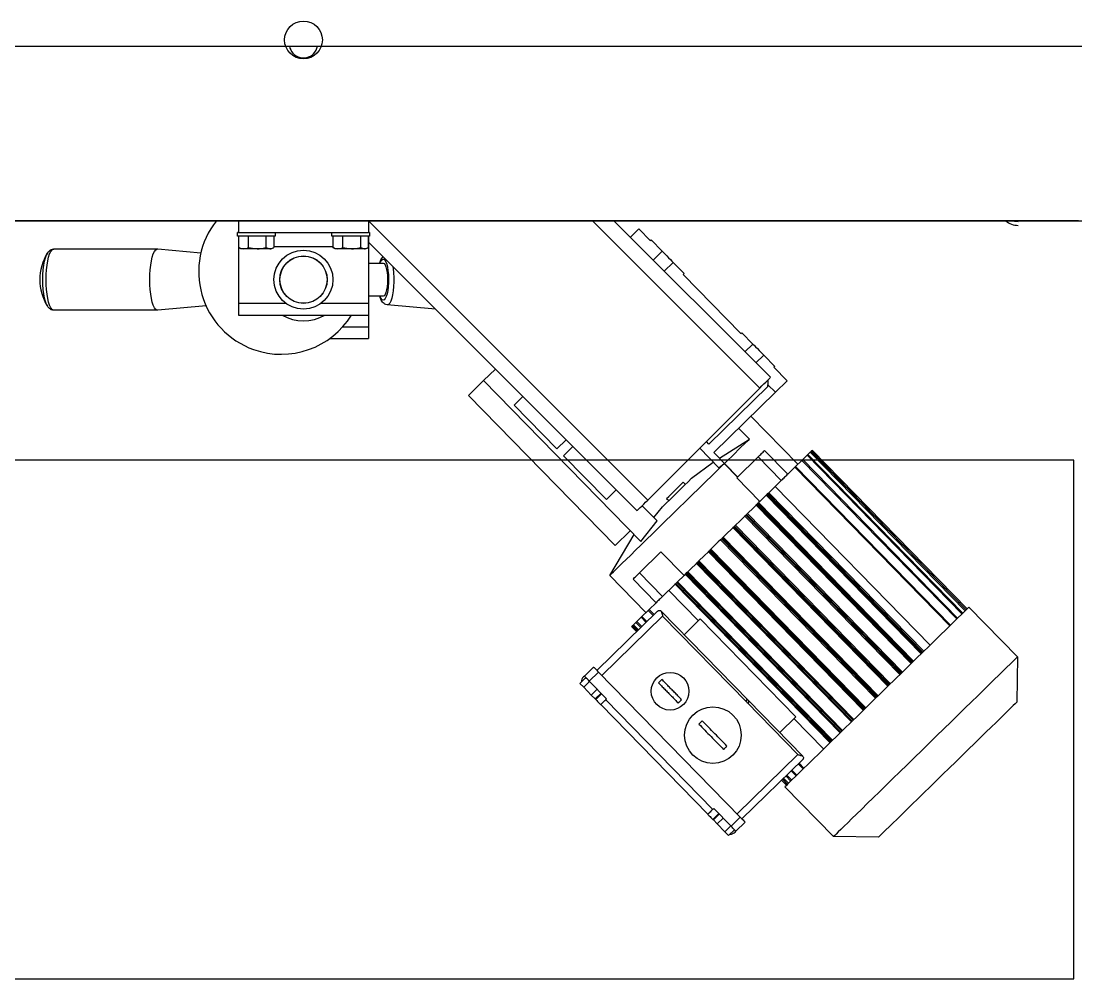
# Model space of a CAD drawing. Header units: millimetres. Extents: x 12318 to 17800, y 6541 to 10165.
# Drawn here: x 13298.74 to 13331.05, y 7310.03 to 7339.38 of the extents above; entities that cross this region are included whole.
import ezdxf

# ---------------------------------------------------------------- set-up
doc = ezdxf.new("R2010")
doc.units = ezdxf.units.MM
doc.layers.add('Equipment', color=123, linetype='Continuous')

# ---------------------------------------------------------------- blocks, each defined once
blk = doc.blocks.new('A$Cbe2ee938')
at = {"layer": 'Equipment'}
for p, q in [((-4400.19, 922.5), (-1002, 922.5)), ((-1040, 848.5), (-4770, 848.5)), ((-4770, 848.5), (-1002, 848.5)), ((-1042, 747), (-2039.31, 747)), ((-1042, 527), (-1042, 747)), ((-2039.31, 527), (-1042, 527))]:
    blk.add_line(p, q, dxfattribs=at)
at = {"layer": 'Equipment', "linetype": 'Continuous', "lineweight": 25}
for p, q in [((-1396.09, 848.5), (-1396.09, 843.5)), ((-1341.09, 848.5), (-1341.09, 843.5)), ((-1222.64, 730.04), (-1341.09, 848.48)), ((-1175.12, 777.55), (-1246.07, 848.5)), ((-1170.6, 782.08), (-1237.02, 848.5)), ((-1067.99, 848.5), (-1067.15, 848.28)), ((-1067.15, 848.28), (-1065.59, 848.13)), ((-1396.59, 841.9), (-1396.59, 843.5)), ((-1396.09, 843.5), (-1396.59, 843.5)), ((-1380.59, 841.9), (-1396.59, 841.9)), ((-1396.09, 843.5), (-1341.09, 843.5)), ((-1396.09, 841.9), (-1396.09, 837.5)), ((-1396.08, 841.9), (-1396.08, 837.07)), ((-1391.98, 841.9), (-1391.98, 837.07)), ((-1384.48, 841.9), (-1384.48, 837.07)), ((-1381.1, 841.9), (-1381.1, 837.07)), ((-1380.59, 843.5), (-1380.59, 841.9)), ((-1356.59, 841.9), (-1356.59, 843.5)), ((-1340.59, 841.9), (-1356.59, 841.9)), ((-1356.08, 841.9), (-1356.08, 837.07)), ((-1351.98, 841.9), (-1351.98, 837.07)), ((-1344.48, 841.9), (-1344.48, 837.07)), ((-1341.1, 841.9), (-1341.1, 837.07)), ((-1340.59, 843.5), (-1341.09, 843.5)), ((-1341.09, 841.9), (-1341.09, 837.5)), ((-1340.59, 843.5), (-1340.59, 841.9)), ((-1230.02, 841.5), (-1226.43, 845.01)), ((-1226.43, 845.01), (-1221.54, 840)), ((-1475.18, 836.1), (-1474.63, 836.46)), ((-1474.63, 836.46), (-1474.36, 836.5)), ((-1474.36, 836.5), (-1430.41, 836.5)), ((-1431.23, 836.1), (-1430.69, 836.46)), ((-1430.69, 836.46), (-1430.33, 836.5)), ((-1430.33, 836.5), (-1412.08, 834.87)), ((-1396.09, 837.5), (-1396.09, 813.5)), ((-1396.09, 837.5), (-1396.08, 837.5)), ((-1395.87, 836.99), (-1396.08, 837.07)), ((-1395.09, 836.6), (-1395.88, 836.97)), ((-1394.03, 836.6), (-1395.09, 836.6)), ((-1388.23, 836.6), (-1394.03, 836.6)), ((-1391.98, 837.07), (-1388.23, 836.6)), ((-1382.79, 836.6), (-1388.23, 836.6)), ((-1384.48, 837.07), (-1382.79, 836.6)), ((-1382.09, 836.6), (-1382.79, 836.6)), ((-1381.3, 836.97), (-1382.09, 836.6)), ((-1381.1, 837.5), (-1356.08, 837.5)), ((-1355.87, 836.99), (-1356.08, 837.07)), ((-1355.09, 836.6), (-1355.88, 836.97)), ((-1354.03, 836.6), (-1355.09, 836.6)), ((-1348.23, 836.6), (-1354.03, 836.6)), ((-1351.98, 837.07), (-1348.23, 836.6)), ((-1342.79, 836.6), (-1348.23, 836.6)), ((-1344.48, 837.07), (-1342.79, 836.6)), ((-1342.09, 836.6), (-1342.79, 836.6)), ((-1341.3, 836.97), (-1342.09, 836.6)), ((-1341.1, 837.5), (-1341.09, 837.5)), ((-1227.17, 725.51), (-1341.09, 839.43)), ((-1341.09, 837.5), (-1341.09, 813.5)), ((-1221.18, 840.35), (-1221.54, 840)), ((-1221.18, 840.35), (-1216.5, 835.56)), ((-1478.34, 831.31), (-1477.96, 832.81)), ((-1477.96, 832.81), (-1477.51, 834.03)), ((-1477.51, 834.03), (-1477.16, 834.69)), ((-1477.01, 831.48), (-1476.64, 833.06)), ((-1476.64, 833.06), (-1476.2, 834.38)), ((-1476.2, 834.38), (-1475.71, 835.41)), ((-1475.71, 835.41), (-1475.18, 836.1)), ((-1433.06, 831.48), (-1432.69, 833.06)), ((-1432.69, 833.06), (-1432.25, 834.38)), ((-1432.25, 834.38), (-1431.76, 835.41)), ((-1431.76, 835.41), (-1431.23, 836.1)), ((-1335.87, 831.08), (-1335.45, 831.77)), ((-1335.45, 831.77), (-1335.01, 832.12)), ((-1335.01, 832.12), (-1334.55, 832.12)), ((-1334.55, 832.12), (-1334.11, 831.77)), ((-1334.11, 831.77), (-1333.69, 831.08)), ((-1216.5, 835.56), (-1220.33, 831.81)), ((-1216.5, 835.56), (-1216.36, 835.41)), ((-1216.36, 835.41), (-1215.96, 835)), ((-1215.96, 835), (-1215.34, 834.38)), ((-1215.34, 834.38), (-1214.59, 833.6)), ((-1214.59, 833.6), (-1213.79, 832.78)), ((-1213.79, 832.78), (-1213.04, 832.01)), ((-1213.04, 832.01), (-1212.42, 831.39)), ((-1479.03, 825.61), (-1478.89, 827.66)), ((-1478.89, 827.66), (-1478.66, 829.58)), ((-1478.66, 829.58), (-1478.34, 831.31)), ((-1477.68, 825.64), (-1477.54, 827.72)), ((-1477.54, 827.72), (-1477.32, 829.69)), ((-1477.32, 829.69), (-1477.01, 831.48)), ((-1433.73, 825.64), (-1433.59, 827.72)), ((-1433.59, 827.72), (-1433.37, 829.69)), ((-1433.37, 829.69), (-1433.06, 831.48)), ((-1376.62, 829.54), (-1376.57, 829.53)), ((-1341.09, 830.5), (-1334.78, 830.5)), ((-1336.1, 830.5), (-1335.87, 831.08)), ((-1334.78, 830.5), (-1334.38, 830.32)), ((-1334.38, 830.32), (-1334, 829.81)), ((-1334, 829.81), (-1333.65, 828.97)), ((-1333.69, 831.08), (-1333.32, 830.07)), ((-1333.65, 828.97), (-1333.37, 827.86)), ((-1333.37, 827.86), (-1333.15, 826.54)), ((-1333.32, 830.07), (-1333.01, 828.8)), ((-1333.01, 828.8), (-1332.77, 827.32)), ((-1332.77, 827.32), (-1332.61, 825.67)), ((-1330.65, 828.99), (-1330.55, 828.25)), ((-1330.55, 828.25), (-1330.36, 826.42)), ((-1211.89, 830.83), (-1215.66, 827.14)), ((-1212.42, 831.39), (-1212.02, 830.98)), ((-1212.02, 830.98), (-1211.89, 830.83)), ((-1207.2, 826.04), (-1211.89, 830.83)), ((-1479.08, 823.5), (-1479.03, 825.61)), ((-1479.03, 821.39), (-1479.08, 823.5)), ((-1477.72, 823.5), (-1477.68, 825.64)), ((-1477.68, 821.36), (-1477.72, 823.5)), ((-1433.77, 823.5), (-1433.73, 825.64)), ((-1433.73, 821.36), (-1433.77, 823.5)), ((-1378.58, 823.87), (-1378.63, 823.89)), ((-1333.15, 826.54), (-1333.02, 825.06)), ((-1333.02, 825.06), (-1332.97, 823.5)), ((-1332.97, 823.5), (-1333.02, 821.94)), ((-1332.61, 825.67), (-1332.54, 823.94)), ((-1332.54, 823.94), (-1332.57, 822.19)), ((-1330.36, 826.42), (-1330.27, 824.48)), ((-1330.27, 824.48), (-1330.27, 822.52)), ((-1207.2, 826.04), (-1207.56, 825.69)), ((-1183.11, 800.65), (-1207.56, 825.69)), ((-1478.89, 819.34), (-1479.03, 821.39)), ((-1478.66, 817.42), (-1478.89, 819.34)), ((-1477.54, 819.28), (-1477.68, 821.36)), ((-1477.32, 817.31), (-1477.54, 819.28)), ((-1433.59, 819.28), (-1433.73, 821.36)), ((-1433.37, 817.31), (-1433.59, 819.28)), ((-1333.37, 819.14), (-1333.65, 818.03)), ((-1333.15, 820.46), (-1333.37, 819.14)), ((-1332.88, 818.92), (-1333.16, 817.53)), ((-1333.02, 821.94), (-1333.15, 820.46)), ((-1332.68, 820.49), (-1332.88, 818.92)), ((-1332.57, 822.19), (-1332.68, 820.49)), ((-1330.55, 818.75), (-1330.81, 817.08)), ((-1330.36, 820.58), (-1330.55, 818.75)), ((-1330.27, 822.52), (-1330.36, 820.58)), ((-1478.34, 815.69), (-1478.66, 817.42)), ((-1477.96, 814.19), (-1478.34, 815.69)), ((-1477.51, 812.97), (-1477.96, 814.19)), ((-1477.01, 815.52), (-1477.32, 817.31)), ((-1476.64, 813.94), (-1477.01, 815.52)), ((-1476.2, 812.62), (-1476.64, 813.94)), ((-1433.06, 815.52), (-1433.37, 817.31)), ((-1432.69, 813.94), (-1433.06, 815.52)), ((-1432.25, 812.62), (-1432.69, 813.94)), ((-1334.78, 816.5), (-1341.09, 816.5)), ((-1336.06, 816.39), (-1336.1, 816.5)), ((-1335.67, 815.54), (-1336.06, 816.39)), ((-1335.23, 815.01), (-1335.67, 815.54)), ((-1334.78, 814.83), (-1335.23, 815.01)), ((-1334.38, 816.68), (-1334.78, 816.5)), ((-1334.33, 815.01), (-1334.78, 814.83)), ((-1334.78, 814.83), (-1334.78, 814.83)), ((-1334, 817.19), (-1334.38, 816.68)), ((-1333.9, 815.54), (-1334.33, 815.01)), ((-1333.65, 818.03), (-1334, 817.19)), ((-1333.5, 816.39), (-1333.9, 815.54)), ((-1333.16, 817.53), (-1333.5, 816.39)), ((-1331.56, 814.44), (-1332.02, 813.56)), ((-1331.16, 815.62), (-1331.56, 814.44)), ((-1330.81, 817.08), (-1331.16, 815.62)), ((-1477.21, 812.39), (-1477.51, 812.97)), ((-1477.12, 812.25), (-1477.21, 812.39)), ((-1475.71, 811.59), (-1476.2, 812.62)), ((-1475.18, 810.9), (-1475.71, 811.59)), ((-1474.63, 810.54), (-1475.18, 810.9)), ((-1474.36, 810.5), (-1474.63, 810.54)), ((-1430.41, 810.5), (-1474.36, 810.5)), ((-1431.76, 811.59), (-1432.25, 812.62)), ((-1431.23, 810.9), (-1431.76, 811.59)), ((-1430.69, 810.54), (-1431.23, 810.9)), ((-1430.33, 810.5), (-1430.69, 810.54)), ((-1409.85, 812.33), (-1430.33, 810.5)), ((-1396.09, 813.5), (-1376.09, 813.5)), ((-1396.09, 813.5), (-1396.09, 808.5)), ((-1361.09, 813.5), (-1341.09, 813.5)), ((-1341.09, 813.5), (-1341.09, 808.5)), ((-1312.68, 811.02), (-1333.08, 812.85)), ((-1333.02, 812.84), (-1333.08, 812.85)), ((-1332.51, 813.02), (-1333.02, 812.84)), ((-1332.02, 813.56), (-1332.51, 813.02)), ((-1396.09, 808.5), (-1341.09, 808.5)), ((-1341.09, 808.5), (-1341.09, 803.5)), ((-1351.94, 803.5), (-1341.09, 803.5)), ((-1341.09, 803.5), (-1341.09, 798.5)), ((-1183.11, 800.65), (-1182.75, 801)), ((-1182.75, 801), (-1178.07, 796.21)), ((-1357.49, 798.5), (-1341.09, 798.5)), ((-1181.44, 792.92), (-1178.07, 796.21)), ((-1178.07, 796.21), (-1177.93, 796.07)), ((-1177.93, 796.07), (-1177.53, 795.66)), ((-1177.53, 795.66), (-1176.91, 795.03)), ((-1176.91, 795.03), (-1176.16, 794.26)), ((-1176.16, 794.26), (-1175.36, 793.44)), ((-1175.36, 793.44), (-1174.61, 792.67)), ((-1174.61, 792.67), (-1173.99, 792.04)), ((-1173.99, 792.04), (-1173.59, 791.63)), ((-1173.59, 791.63), (-1173.46, 791.49)), ((-1173.46, 791.49), (-1176.77, 788.25)), ((-1168.77, 786.69), (-1173.46, 791.49)), ((-1292.24, 780.72), (-1287.25, 785.6)), ((-1168.77, 786.69), (-1169.13, 786.35)), ((-1163.54, 780.62), (-1169.13, 786.35)), ((-1298.68, 774.43), (-1292.24, 780.72)), ((-1225.51, 712.4), (-1292.24, 780.72)), ((-1171.7, 778.24), (-1196.74, 753.79)), ((-1175.12, 777.55), (-1174.24, 778.44)), ((-1174.24, 778.44), (-1173.39, 779.28)), ((-1173.39, 779.28), (-1172.61, 780.07)), ((-1172.61, 780.07), (-1171.92, 780.75)), ((-1171.92, 780.75), (-1171.36, 781.32)), ((-1171.7, 778.24), (-1171.69, 778.94)), ((-1171.67, 781.01), (-1171.69, 778.95)), ((-1171.69, 778.95), (-1168.55, 775.73)), ((-1171.69, 778.95), (-1171.69, 778.94)), ((-1168.55, 775.73), (-1171.69, 778.94)), ((-1171.36, 781.32), (-1170.94, 781.73)), ((-1170.94, 781.73), (-1170.69, 781.99)), ((-1170.69, 781.99), (-1170.6, 782.08)), ((-1163.54, 780.62), (-1168.55, 775.73)), ((-1298.68, 774.43), (-1236.49, 710.77)), ((-1275.59, 773.93), (-1279.28, 770.32)), ((-1222.64, 730.04), (-1175.12, 777.55)), ((-1168.55, 775.73), (-1194.66, 750.23)), ((-1168.55, 775.73), (-1168.55, 775.73)), ((-1279.28, 770.32), (-1261.12, 751.72)), ((-1178.92, 765.6), (-1159.01, 745.21)), ((-1179.57, 755.88), (-1184.11, 760.53)), ((-1192.25, 747.76), (-1179.57, 755.88)), ((-1180.62, 754.86), (-1179.57, 755.88)), ((-1261.12, 751.72), (-1257.2, 755.54)), ((-1254.37, 752.71), (-1258.32, 748.86)), ((-1200.63, 752.05), (-1192.53, 743.75)), ((-1196.74, 753.79), (-1197.8, 754.88)), ((-1185.63, 749.97), (-1184.26, 751.3)), ((-1184.26, 751.3), (-1182.97, 752.56)), ((-1182.97, 752.56), (-1181.75, 753.75)), ((-1181.75, 753.75), (-1180.62, 754.86)), ((-1258.32, 748.86), (-1240.15, 730.26)), ((-1184.53, 739.85), (-1194.66, 750.23)), ((-1190.12, 745.58), (-1188.56, 747.1)), ((-1188.56, 747.1), (-1187.06, 748.56)), ((-1187.06, 748.56), (-1185.63, 749.97)), ((-1175.84, 748.34), (-1184.92, 739.47)), ((-1175.84, 748.34), (-1175.48, 748.69)), ((-1166.06, 738.33), (-1175.84, 748.34)), ((-1175.48, 748.69), (-1175.12, 749.04)), ((-1175.12, 749.04), (-1174.77, 749.38)), ((-1174.77, 749.38), (-1174.43, 749.72)), ((-1174.43, 749.72), (-1174.08, 750.06)), ((-1174.08, 750.06), (-1173.74, 750.39)), ((-1173.74, 750.39), (-1173.41, 750.71)), ((-1173.41, 750.71), (-1173.08, 751.03)), ((-1173.08, 751.03), (-1163.3, 741.02)), ((-1157.31, 746.87), (-1159.96, 744.28)), ((-1157.31, 746.87), (-1157.24, 746.94)), ((-1157.31, 746.87), (-1091.63, 679.62)), ((-1157.24, 746.94), (-1157.17, 747)), ((-1157.17, 747), (-1157.11, 747.06)), ((-1157.11, 747.06), (-1157.06, 747.12)), ((-1157.06, 747.12), (-1157.01, 747.16)), ((-1157.01, 747.16), (-1156.98, 747.19)), ((-1156.98, 747.19), (-1156.96, 747.21)), ((-1156.96, 747.21), (-1156.95, 747.22)), ((-1155.1, 749.03), (-1156.95, 747.22)), ((-1156.95, 747.22), (-1091.27, 679.97)), ((-1155.1, 749.03), (-1155.03, 749.1)), ((-1155.1, 749.03), (-1089.42, 681.78)), ((-1155.03, 749.1), (-1154.96, 749.16)), ((-1154.96, 749.16), (-1154.9, 749.23)), ((-1154.9, 749.23), (-1154.84, 749.28)), ((-1154.84, 749.28), (-1154.8, 749.32)), ((-1154.8, 749.32), (-1154.77, 749.35)), ((-1154.77, 749.35), (-1154.75, 749.37)), ((-1154.75, 749.37), (-1154.74, 749.38)), ((-1153.74, 750.36), (-1154.74, 749.38)), ((-1154.74, 749.38), (-1089.06, 682.13)), ((-1153.74, 750.36), (-1153.67, 750.42)), ((-1153.74, 750.36), (-1088.06, 683.11)), ((-1153.67, 750.42), (-1153.6, 750.49)), ((-1153.6, 750.49), (-1153.54, 750.55)), ((-1153.54, 750.55), (-1153.49, 750.6)), ((-1153.49, 750.6), (-1153.44, 750.65)), ((-1153.44, 750.65), (-1153.41, 750.68)), ((-1153.41, 750.68), (-1153.39, 750.7)), ((-1153.39, 750.7), (-1153.38, 750.7)), ((-1153.28, 750.8), (-1153.38, 750.7)), ((-1153.38, 750.7), (-1087.7, 683.46)), ((-1153.28, 750.8), (-1153.22, 750.87)), ((-1153.28, 750.8), (-1087.6, 683.55)), ((-1153.22, 750.87), (-1153.15, 750.93)), ((-1153.15, 750.93), (-1153.09, 750.99)), ((-1153.09, 750.99), (-1153.03, 751.05)), ((-1153.03, 751.05), (-1152.99, 751.09)), ((-1152.99, 751.09), (-1152.95, 751.12)), ((-1152.95, 751.12), (-1152.93, 751.14)), ((-1152.93, 751.15), (-1087.25, 683.9)), ((-1152.93, 751.14), (-1152.93, 751.15)), ((-1204.06, 739.27), (-1194.84, 746.12)), ((-1195.4, 740.41), (-1192.75, 743.01)), ((-1192.75, 743.01), (-1190.21, 745.49)), ((-1192.53, 743.75), (-1190.21, 745.49)), ((-1190.21, 745.49), (-1184.62, 739.77)), ((-1160.31, 743.93), (-1163.3, 741.02)), ((-1160.31, 743.93), (-1094.63, 676.69)), ((-1159.96, 744.28), (-1094.28, 677.04)), ((-1205.56, 737.8), (-1204.06, 739.27)), ((-1198.15, 737.73), (-1195.4, 740.41)), ((-1184.92, 739.47), (-1175.14, 729.45)), ((-1166.06, 738.33), (-1171.35, 733.16)), ((-1165.7, 738.68), (-1166.06, 738.33)), ((-1165.34, 739.02), (-1165.7, 738.68)), ((-1164.99, 739.37), (-1165.34, 739.02)), ((-1164.64, 739.71), (-1164.99, 739.37)), ((-1164.3, 740.04), (-1164.64, 739.71)), ((-1163.96, 740.37), (-1164.3, 740.04)), ((-1163.63, 740.7), (-1163.96, 740.37)), ((-1163.3, 741.02), (-1163.63, 740.7)), ((-1240.15, 730.26), (-1235.99, 734.33)), ((-1212, 733.29), (-1211.11, 734.16)), ((-1211.11, 734.16), (-1210.23, 735.02)), ((-1210.23, 735.02), (-1209.34, 735.89)), ((-1210.22, 733.24), (-1208.65, 734.78)), ((-1209.34, 735.89), (-1208.46, 736.74)), ((-1208.65, 734.78), (-1207.09, 736.3)), ((-1208.46, 736.74), (-1207.59, 737.6)), ((-1206.7, 736.69), (-1207.59, 737.6)), ((-1207.09, 736.3), (-1205.56, 737.8)), ((-1203.82, 732.2), (-1200.96, 734.99)), ((-1200.96, 734.99), (-1198.15, 737.73)), ((-1168.64, 735.8), (-1102.96, 668.55)), ((-1224.37, 728.3), (-1223.53, 729.15)), ((-1223.53, 729.15), (-1222.64, 730.04)), ((-1214.89, 728.69), (-1213.35, 730.19)), ((-1214.64, 730.72), (-1213.76, 731.57)), ((-1214.64, 730.72), (-1213.75, 729.8)), ((-1213.76, 731.57), (-1212.88, 732.43)), ((-1213.35, 730.19), (-1211.79, 731.71)), ((-1212.88, 732.43), (-1212, 733.29)), ((-1211.79, 731.71), (-1210.22, 733.24)), ((-1209.58, 726.57), (-1206.7, 729.38)), ((-1206.7, 729.38), (-1203.82, 732.2)), ((-1175.75, 728.86), (-1175.7, 728.91)), ((-1175.7, 728.91), (-1175.67, 728.94)), ((-1175.67, 728.94), (-1175.65, 728.96)), ((-1175.65, 728.96), (-1175.64, 728.97)), ((-1175.14, 729.45), (-1175.64, 728.97)), ((-1109.96, 661.72), (-1175.64, 728.97)), ((-1172.42, 732.11), (-1175.14, 729.45)), ((-1172.42, 732.11), (-1172.4, 732.13)), ((-1172.42, 732.11), (-1106.74, 664.86)), ((-1172.42, 732.11), (-1172.42, 732.11)), ((-1172.4, 732.13), (-1172.36, 732.17)), ((-1172.36, 732.17), (-1172.32, 732.21)), ((-1172.32, 732.21), (-1172.26, 732.26)), ((-1172.26, 732.26), (-1172.2, 732.32)), ((-1172.2, 732.32), (-1172.14, 732.39)), ((-1172.14, 732.39), (-1172.07, 732.46)), ((-1172.07, 732.46), (-1171.71, 732.81)), ((-1172.07, 732.46), (-1106.39, 665.21)), ((-1171.71, 732.81), (-1171.64, 732.87)), ((-1106.03, 665.56), (-1171.71, 732.81)), ((-1171.64, 732.87), (-1171.57, 732.94)), ((-1171.57, 732.94), (-1171.51, 733)), ((-1171.51, 733), (-1171.46, 733.05)), ((-1171.46, 733.05), (-1171.41, 733.1)), ((-1171.41, 733.1), (-1171.38, 733.13)), ((-1171.38, 733.13), (-1171.36, 733.15)), ((-1171.36, 733.15), (-1171.35, 733.16)), ((-1105.67, 665.91), (-1171.35, 733.16)), ((-1227.17, 725.51), (-1227.08, 725.6)), ((-1227.08, 725.6), (-1226.82, 725.85)), ((-1226.82, 725.85), (-1226.41, 726.27)), ((-1226.41, 726.27), (-1225.84, 726.84)), ((-1225.84, 726.84), (-1225.16, 727.52)), ((-1225.16, 727.52), (-1224.37, 728.3)), ((-1225.03, 727.65), (-1218.71, 721.18)), ((-1220.12, 722.63), (-1216.39, 727.22)), ((-1216.39, 727.22), (-1214.89, 728.69)), ((-1212.43, 723.79), (-1209.58, 726.57)), ((-1177.86, 726.8), (-1180.39, 724.33)), ((-1176.71, 727.92), (-1177.86, 726.8)), ((-1176.71, 727.92), (-1176.69, 727.94)), ((-1176.71, 727.92), (-1111.03, 660.67)), ((-1176.71, 727.92), (-1176.71, 727.92)), ((-1176.69, 727.94), (-1176.65, 727.98)), ((-1176.65, 727.98), (-1176.61, 728.02)), ((-1176.61, 728.02), (-1176.55, 728.07)), ((-1176.55, 728.07), (-1176.49, 728.13)), ((-1176.49, 728.13), (-1176.43, 728.2)), ((-1176.43, 728.2), (-1176.36, 728.27)), ((-1176.36, 728.27), (-1176, 728.62)), ((-1176.36, 728.27), (-1110.68, 661.02)), ((-1176, 728.62), (-1175.93, 728.68)), ((-1110.32, 661.37), (-1176, 728.62)), ((-1175.93, 728.68), (-1175.86, 728.75)), ((-1175.86, 728.75), (-1175.8, 728.81)), ((-1175.8, 728.81), (-1175.75, 728.86)), ((-1225.51, 712.4), (-1218.71, 721.18)), ((-1217.97, 718.37), (-1215.24, 721.04)), ((-1215.24, 721.04), (-1212.43, 723.79)), ((-1183.63, 721.16), (-1185.45, 719.39)), ((-1181.46, 723.28), (-1183.63, 721.16)), ((-1181.46, 723.28), (-1181.45, 723.29)), ((-1181.46, 723.28), (-1115.78, 656.04)), ((-1181.45, 723.29), (-1181.43, 723.31)), ((-1181.43, 723.31), (-1181.4, 723.34)), ((-1181.4, 723.34), (-1181.36, 723.38)), ((-1181.36, 723.38), (-1181.3, 723.44)), ((-1181.3, 723.44), (-1181.24, 723.5)), ((-1181.24, 723.5), (-1181.17, 723.56)), ((-1181.17, 723.56), (-1181.1, 723.63)), ((-1181.1, 723.63), (-1180.75, 723.98)), ((-1181.1, 723.63), (-1115.42, 656.38)), ((-1180.75, 723.98), (-1180.68, 724.05)), ((-1115.06, 656.73), (-1180.75, 723.98)), ((-1180.68, 724.05), (-1180.61, 724.11)), ((-1180.61, 724.11), (-1180.55, 724.17)), ((-1180.55, 724.17), (-1180.49, 724.23)), ((-1180.49, 724.23), (-1180.45, 724.27)), ((-1180.45, 724.27), (-1180.41, 724.3)), ((-1180.41, 724.3), (-1180.39, 724.32)), ((-1114.71, 657.08), (-1180.39, 724.33)), ((-1180.39, 724.32), (-1180.39, 724.33)), ((-1230.06, 717.05), (-1236.49, 710.77)), ((-1223.15, 713.31), (-1220.62, 715.79)), ((-1220.62, 715.79), (-1217.97, 718.37)), ((-1186.63, 718.23), (-1189.67, 715.26)), ((-1186.52, 718.34), (-1186.63, 718.23)), ((-1186.52, 718.34), (-1186.51, 718.35)), ((-1186.52, 718.34), (-1120.84, 651.09)), ((-1186.51, 718.35), (-1186.49, 718.37)), ((-1186.49, 718.37), (-1186.46, 718.4)), ((-1186.46, 718.4), (-1186.41, 718.44)), ((-1186.41, 718.44), (-1186.36, 718.5)), ((-1186.36, 718.5), (-1186.3, 718.56)), ((-1186.3, 718.56), (-1186.23, 718.62)), ((-1186.23, 718.62), (-1186.16, 718.69)), ((-1186.16, 718.69), (-1185.8, 719.04)), ((-1186.16, 718.69), (-1120.48, 651.44)), ((-1185.8, 719.04), (-1185.73, 719.11)), ((-1120.12, 651.79), (-1185.8, 719.04)), ((-1185.73, 719.11), (-1185.67, 719.17)), ((-1185.67, 719.17), (-1185.61, 719.23)), ((-1185.61, 719.23), (-1185.55, 719.29)), ((-1185.55, 719.29), (-1185.51, 719.33)), ((-1185.51, 719.33), (-1185.47, 719.36)), ((-1185.47, 719.36), (-1185.45, 719.38)), ((-1119.77, 652.14), (-1185.45, 719.39)), ((-1185.45, 719.38), (-1185.45, 719.39)), ((-1238.77, 698.06), (-1228.47, 715.43)), ((-1225.56, 710.97), (-1223.15, 713.31)), ((-1192.73, 712.28), (-1195.77, 709.3)), ((-1191.74, 713.24), (-1192.73, 712.28)), ((-1191.74, 713.24), (-1191.73, 713.25)), ((-1191.74, 713.24), (-1126.06, 646)), ((-1191.73, 713.25), (-1191.71, 713.27)), ((-1191.71, 713.27), (-1191.68, 713.3)), ((-1191.68, 713.3), (-1191.63, 713.35)), ((-1191.63, 713.35), (-1191.58, 713.4)), ((-1191.58, 713.4), (-1191.52, 713.46)), ((-1191.52, 713.46), (-1191.45, 713.53)), ((-1191.45, 713.53), (-1191.38, 713.59)), ((-1191.38, 713.59), (-1191.02, 713.94)), ((-1191.38, 713.59), (-1125.7, 646.35)), ((-1191.02, 713.94), (-1190.95, 714.01)), ((-1125.34, 646.7), (-1191.02, 713.94)), ((-1190.95, 714.01), (-1190.88, 714.08)), ((-1190.88, 714.08), (-1190.82, 714.14)), ((-1190.82, 714.14), (-1190.77, 714.19)), ((-1190.77, 714.19), (-1190.72, 714.23)), ((-1190.72, 714.23), (-1190.69, 714.27)), ((-1190.69, 714.27), (-1190.67, 714.29)), ((-1190.67, 714.29), (-1190.66, 714.29)), ((-1189.67, 715.26), (-1190.66, 714.29)), ((-1124.98, 647.05), (-1190.66, 714.29)), ((-1231.77, 704.89), (-1229.88, 706.74)), ((-1229.88, 706.74), (-1227.8, 708.77)), ((-1227.8, 708.77), (-1225.56, 710.97)), ((-1217.04, 708.1), (-1226.13, 699.23)), ((-1207.26, 698.08), (-1217.04, 708.1)), ((-1196.95, 708.15), (-1198.77, 706.37)), ((-1196.95, 708.15), (-1196.93, 708.17)), ((-1196.95, 708.15), (-1131.27, 640.9)), ((-1196.95, 708.15), (-1196.95, 708.15)), ((-1196.93, 708.17), (-1196.89, 708.21)), ((-1196.89, 708.21), (-1196.85, 708.25)), ((-1196.85, 708.25), (-1196.8, 708.3)), ((-1196.8, 708.3), (-1196.73, 708.36)), ((-1196.73, 708.36), (-1196.67, 708.43)), ((-1196.67, 708.43), (-1196.6, 708.5)), ((-1196.6, 708.5), (-1196.24, 708.85)), ((-1196.6, 708.5), (-1130.92, 641.25)), ((-1196.24, 708.85), (-1196.17, 708.91)), ((-1130.56, 641.6), (-1196.24, 708.85)), ((-1196.17, 708.91), (-1196.1, 708.98)), ((-1196.1, 708.98), (-1196.04, 709.04)), ((-1196.04, 709.04), (-1195.99, 709.09)), ((-1195.99, 709.09), (-1195.94, 709.14)), ((-1195.94, 709.14), (-1195.91, 709.17)), ((-1195.91, 709.17), (-1195.89, 709.19)), ((-1195.89, 709.19), (-1195.88, 709.2)), ((-1195.77, 709.3), (-1195.88, 709.2)), ((-1130.2, 641.95), (-1195.88, 709.2)), ((-1234.94, 701.8), (-1233.46, 703.24)), ((-1233.46, 703.24), (-1231.77, 704.89)), ((-1202.01, 703.21), (-1204.54, 700.74)), ((-1202.01, 703.21), (-1201.99, 703.23)), ((-1202.01, 703.21), (-1136.33, 635.96)), ((-1202.01, 703.21), (-1202.01, 703.21)), ((-1201.99, 703.23), (-1201.95, 703.27)), ((-1201.95, 703.27), (-1201.91, 703.31)), ((-1201.91, 703.31), (-1201.85, 703.36)), ((-1201.85, 703.36), (-1201.79, 703.42)), ((-1201.79, 703.42), (-1201.73, 703.49)), ((-1201.73, 703.49), (-1201.66, 703.56)), ((-1201.66, 703.56), (-1201.3, 703.91)), ((-1201.66, 703.56), (-1135.98, 636.31)), ((-1201.3, 703.91), (-1201.23, 703.97)), ((-1135.62, 636.66), (-1201.3, 703.91)), ((-1201.23, 703.97), (-1201.16, 704.04)), ((-1201.16, 704.04), (-1201.1, 704.1)), ((-1201.1, 704.1), (-1201.04, 704.15)), ((-1201.04, 704.15), (-1201, 704.2)), ((-1201, 704.2), (-1200.97, 704.23)), ((-1200.97, 704.23), (-1200.95, 704.25)), ((-1200.95, 704.25), (-1200.94, 704.25)), ((-1198.77, 706.37), (-1200.94, 704.25)), ((-1135.26, 637.01), (-1200.94, 704.25)), ((-1238.77, 698.06), (-1238.73, 698.1)), ((-1223.39, 682.33), (-1238.77, 698.06)), ((-1238.73, 698.1), (-1238.48, 698.35)), ((-1238.48, 698.35), (-1237.96, 698.85)), ((-1237.96, 698.85), (-1237.2, 699.6)), ((-1237.2, 699.6), (-1236.19, 700.58)), ((-1236.19, 700.58), (-1234.94, 701.8)), ((-1227.88, 697.51), (-1227.54, 697.84)), ((-1227.54, 697.84), (-1227.19, 698.18)), ((-1227.19, 698.18), (-1226.84, 698.53)), ((-1226.84, 698.53), (-1226.49, 698.87)), ((-1226.49, 698.87), (-1226.13, 699.23)), ((-1226.13, 699.23), (-1216.34, 689.21)), ((-1207.26, 698.08), (-1209.98, 695.43)), ((-1206.76, 698.57), (-1207.26, 698.08)), ((-1206.76, 698.57), (-1206.75, 698.58)), ((-1206.76, 698.57), (-1141.08, 631.32)), ((-1206.75, 698.58), (-1206.73, 698.6)), ((-1206.73, 698.6), (-1206.7, 698.63)), ((-1206.7, 698.63), (-1206.66, 698.67)), ((-1206.66, 698.67), (-1206.6, 698.73)), ((-1206.6, 698.73), (-1206.54, 698.79)), ((-1206.54, 698.79), (-1206.47, 698.85)), ((-1206.47, 698.85), (-1206.4, 698.92)), ((-1206.4, 698.92), (-1206.04, 699.27)), ((-1206.4, 698.92), (-1140.72, 631.67)), ((-1206.04, 699.27), (-1205.97, 699.34)), ((-1140.36, 632.02), (-1206.04, 699.27)), ((-1205.97, 699.34), (-1205.91, 699.4)), ((-1205.91, 699.4), (-1205.85, 699.46)), ((-1205.85, 699.46), (-1205.79, 699.52)), ((-1205.79, 699.52), (-1205.75, 699.56)), ((-1205.75, 699.56), (-1205.71, 699.59)), ((-1205.71, 699.59), (-1205.69, 699.61)), ((-1204.54, 700.74), (-1205.69, 699.62)), ((-1140.01, 632.37), (-1205.69, 699.62)), ((-1205.69, 699.61), (-1205.69, 699.62)), ((-1228.88, 696.53), (-1228.55, 696.85)), ((-1219.1, 686.52), (-1228.88, 696.53)), ((-1228.55, 696.85), (-1228.22, 697.18)), ((-1228.22, 697.18), (-1227.88, 697.51)), ((-1211.05, 694.38), (-1216.34, 689.21)), ((-1211.05, 694.38), (-1211.04, 694.39)), ((-1211.05, 694.38), (-1145.37, 627.13)), ((-1211.04, 694.39), (-1211.02, 694.41)), ((-1211.02, 694.41), (-1210.99, 694.44)), ((-1210.99, 694.44), (-1210.95, 694.48)), ((-1210.95, 694.48), (-1210.89, 694.54)), ((-1210.89, 694.54), (-1210.83, 694.6)), ((-1210.83, 694.6), (-1210.76, 694.66)), ((-1210.76, 694.66), (-1210.69, 694.73)), ((-1210.69, 694.73), (-1210.34, 695.08)), ((-1210.69, 694.73), (-1145.01, 627.48)), ((-1210.34, 695.08), (-1210.26, 695.15)), ((-1144.65, 627.83), (-1210.34, 695.08)), ((-1210.26, 695.15), (-1210.2, 695.21)), ((-1210.2, 695.21), (-1210.14, 695.27)), ((-1210.14, 695.27), (-1210.08, 695.33)), ((-1210.08, 695.33), (-1210.04, 695.37)), ((-1210.04, 695.37), (-1210, 695.4)), ((-1210, 695.4), (-1209.98, 695.42)), ((-1144.3, 628.18), (-1209.98, 695.43)), ((-1209.98, 695.42), (-1209.98, 695.43)), ((-1216.7, 688.86), (-1217.06, 688.51)), ((-1216.34, 689.21), (-1216.7, 688.86)), ((-1213.76, 691.74), (-1201.18, 678.86)), ((-1219.1, 686.52), (-1222.09, 683.6)), ((-1218.77, 686.84), (-1219.1, 686.52)), ((-1218.44, 687.16), (-1218.77, 686.84)), ((-1218.1, 687.49), (-1218.44, 687.16)), ((-1217.76, 687.83), (-1218.1, 687.49)), ((-1217.41, 688.17), (-1217.76, 687.83)), ((-1217.06, 688.51), (-1217.41, 688.17)), ((-1086.66, 684.48), (-1087.04, 684.11)), ((-1086.53, 684.6), (-1086.66, 684.48)), ((-1086.53, 684.6), (-1065.92, 663.5)), ((-1244.19, 657.82), (-1218.44, 682.97)), ((-1242.09, 655.67), (-1216.34, 680.83)), ((-1225.45, 680.32), (-1227.3, 678.51)), ((-1223.35, 678.17), (-1225.45, 680.32)), ((-1225.45, 680.32), (-1225.44, 680.32)), ((-1225.44, 680.32), (-1225.42, 680.34)), ((-1225.42, 680.34), (-1225.39, 680.38)), ((-1225.39, 680.38), (-1225.34, 680.42)), ((-1225.34, 680.42), (-1225.29, 680.47)), ((-1225.29, 680.47), (-1225.23, 680.53)), ((-1225.23, 680.53), (-1225.16, 680.6)), ((-1225.16, 680.6), (-1225.09, 680.67)), ((-1222.44, 683.25), (-1225.09, 680.67)), ((-1222.99, 678.52), (-1225.09, 680.67)), ((-1222.44, 683.26), (-1222.42, 683.28)), ((-1222.44, 683.25), (-1222.44, 683.26)), ((-1220.35, 681.11), (-1222.44, 683.25)), ((-1222.42, 683.28), (-1222.38, 683.31)), ((-1222.38, 683.31), (-1222.34, 683.35)), ((-1222.34, 683.35), (-1222.29, 683.41)), ((-1222.29, 683.41), (-1222.22, 683.47)), ((-1222.22, 683.47), (-1222.16, 683.53)), ((-1222.16, 683.53), (-1222.09, 683.6)), ((-1219.99, 681.46), (-1222.09, 683.6)), ((-1217.02, 682.96), (-1179.99, 645.04)), ((-1216.34, 680.83), (-1180.7, 644.34)), ((-1091, 680.24), (-1092.57, 678.71)), ((-1089.65, 681.56), (-1091, 680.24)), ((-1088.54, 682.64), (-1089.65, 681.56)), ((-1087.66, 683.5), (-1088.54, 682.64)), ((-1087.04, 684.11), (-1087.66, 683.5)), ((-1229.47, 676.39), (-1229.45, 676.41)), ((-1227.38, 674.24), (-1229.47, 676.39)), ((-1229.47, 676.39), (-1229.47, 676.39)), ((-1229.45, 676.41), (-1229.41, 676.44)), ((-1229.41, 676.44), (-1229.37, 676.49)), ((-1229.37, 676.49), (-1229.31, 676.54)), ((-1229.31, 676.54), (-1229.25, 676.6)), ((-1229.25, 676.6), (-1229.19, 676.67)), ((-1229.19, 676.67), (-1229.12, 676.74)), ((-1229.02, 676.83), (-1229.12, 676.74)), ((-1227.02, 674.59), (-1229.12, 676.74)), ((-1229.02, 676.83), (-1229.01, 676.84)), ((-1226.92, 674.69), (-1229.02, 676.83)), ((-1229.01, 676.84), (-1228.99, 676.86)), ((-1228.99, 676.86), (-1228.96, 676.89)), ((-1228.96, 676.89), (-1228.91, 676.93)), ((-1228.91, 676.93), (-1228.86, 676.99)), ((-1228.86, 676.99), (-1228.8, 677.05)), ((-1228.8, 677.05), (-1228.73, 677.11)), ((-1228.73, 677.11), (-1228.66, 677.18)), ((-1227.66, 678.16), (-1228.66, 677.18)), ((-1226.56, 675.04), (-1228.66, 677.18)), ((-1225.57, 676.01), (-1227.66, 678.16)), ((-1227.66, 678.16), (-1227.65, 678.16)), ((-1227.65, 678.16), (-1227.63, 678.18)), ((-1227.63, 678.18), (-1227.6, 678.21)), ((-1227.6, 678.21), (-1227.56, 678.26)), ((-1227.56, 678.26), (-1227.5, 678.31)), ((-1227.5, 678.31), (-1227.44, 678.37)), ((-1227.44, 678.37), (-1227.37, 678.44)), ((-1227.37, 678.44), (-1227.3, 678.51)), ((-1225.21, 676.36), (-1227.3, 678.51)), ((-1207.24, 672.94), (-1200.36, 679.66)), ((-1159.83, 638.17), (-1200.36, 679.66)), ((-1094.35, 676.97), (-1096.34, 675.03)), ((-1092.57, 678.71), (-1094.35, 676.97)), ((-1098.51, 672.9), (-1100.86, 670.61)), ((-1096.34, 675.03), (-1098.51, 672.9)), ((-1103.37, 668.15), (-1106.03, 665.56)), ((-1100.86, 670.61), (-1103.37, 668.15)), ((-1108.81, 662.85), (-1111.69, 660.03)), ((-1106.03, 665.56), (-1108.81, 662.85)), ((-1067.05, 662.39), (-1067.93, 661.54)), ((-1066.42, 663.01), (-1067.05, 662.39)), ((-1066.05, 663.38), (-1066.42, 663.01)), ((-1065.92, 663.5), (-1066.14, 644.41)), ((-1065.92, 663.5), (-1066.05, 663.38)), ((-1245.59, 659.25), (-1249.52, 655.41)), ((-1245.59, 659.25), (-1245.55, 659.21)), ((-1245.55, 659.21), (-1245.43, 659.09)), ((-1245.43, 659.09), (-1245.23, 658.89)), ((-1245.23, 658.89), (-1244.97, 658.62)), ((-1244.97, 658.62), (-1244.65, 658.3)), ((-1244.65, 658.3), (-1244.29, 657.93)), ((-1244.29, 657.93), (-1243.9, 657.52)), ((-1243.9, 657.52), (-1243.49, 657.1)), ((-1111.69, 660.03), (-1114.67, 657.12)), ((-1071.95, 657.6), (-1073.74, 655.86)), ((-1070.38, 659.14), (-1071.95, 657.6)), ((-1069.04, 660.45), (-1070.38, 659.14)), ((-1067.93, 661.54), (-1069.04, 660.45)), ((-1248.91, 654.78), (-1251.41, 652.33)), ((-1249.52, 655.41), (-1249.88, 655.06)), ((-1247.29, 653.12), (-1249.8, 650.68)), ((-1249.48, 655.37), (-1249.52, 655.41)), ((-1249.36, 655.24), (-1249.48, 655.37)), ((-1249.17, 655.05), (-1249.36, 655.24)), ((-1248.91, 654.78), (-1249.17, 655.05)), ((-1248.59, 654.45), (-1248.91, 654.78)), ((-1248.23, 654.08), (-1248.59, 654.45)), ((-1247.83, 653.68), (-1248.23, 654.08)), ((-1247.42, 653.26), (-1247.83, 653.68)), ((-1247.42, 653.26), (-1243.49, 657.1)), ((-1240.09, 645.75), (-1247.42, 653.26)), ((-1243.49, 657.1), (-1183.4, 595.58)), ((-1217.91, 652.74), (-1217.73, 652.91)), ((-1217.73, 652.91), (-1217.55, 653.09)), ((-1217.55, 653.09), (-1217.37, 653.26)), ((-1217.37, 653.26), (-1217.19, 653.44)), ((-1217.19, 653.44), (-1217.01, 653.61)), ((-1217.01, 653.61), (-1216.83, 653.79)), ((-1216.83, 653.79), (-1216.66, 653.96)), ((-1117.72, 654.14), (-1120.82, 651.11)), ((-1114.67, 657.12), (-1117.72, 654.14)), ((-1075.72, 653.92), (-1077.9, 651.8)), ((-1073.74, 655.86), (-1075.72, 653.92)), ((-1249.8, 650.68), (-1251.41, 652.33)), ((-1246.57, 647.38), (-1249.8, 650.68)), ((-1244.06, 649.82), (-1246.57, 647.38)), ((-1218.09, 652.56), (-1217.91, 652.74)), ((-1120.82, 651.11), (-1123.95, 648.06)), ((-1080.25, 649.5), (-1082.76, 647.05)), ((-1077.9, 651.8), (-1080.25, 649.5)), ((-1244.95, 645.72), (-1246.57, 647.38)), ((-1244.95, 645.72), (-1242.45, 648.17)), ((-1244.95, 645.72), (-1244.69, 645.45)), ((-1244.69, 645.45), (-1242.18, 647.9)), ((-1244.69, 645.45), (-1244.28, 645.03)), ((-1244.28, 645.03), (-1243.89, 644.63)), ((-1243.89, 644.63), (-1243.52, 644.26)), ((-1243.52, 644.26), (-1243.21, 643.93)), ((-1243.21, 643.93), (-1242.94, 643.67)), ((-1241.96, 643.92), (-1241.64, 644.24)), ((-1241.64, 644.24), (-1241.27, 644.6)), ((-1241.27, 644.6), (-1240.86, 644.99)), ((-1240.86, 644.99), (-1240.45, 645.4)), ((-1240.45, 645.4), (-1240.09, 645.75)), ((-1195.03, 598.9), (-1240.45, 645.4)), ((-1209.52, 644.15), (-1209.7, 643.98)), ((-1209.34, 644.33), (-1209.52, 644.15)), ((-1209.16, 644.5), (-1209.34, 644.33)), ((-1208.99, 644.68), (-1209.16, 644.5)), ((-1208.81, 644.85), (-1208.99, 644.68)), ((-1208.63, 645.03), (-1208.81, 644.85)), ((-1208.45, 645.2), (-1208.63, 645.03)), ((-1208.27, 645.38), (-1208.45, 645.2)), ((-1180.94, 645.02), (-1180.96, 644.89)), ((-1180.96, 644.89), (-1180.92, 644.69)), ((-1180.89, 645.14), (-1180.94, 645.02)), ((-1180.92, 644.69), (-1180.79, 644.44)), ((-1180.81, 645.23), (-1180.89, 645.14)), ((-1180.65, 645.3), (-1180.81, 645.23)), ((-1180.79, 644.44), (-1180.7, 644.34)), ((-1180.7, 644.34), (-1159.04, 622.17)), ((-1180.7, 644.34), (-1180.61, 644.26)), ((-1180.5, 645.3), (-1180.65, 645.3)), ((-1180.61, 644.26), (-1180.36, 644.12)), ((-1180.14, 645.17), (-1180.5, 645.3)), ((-1180.36, 644.12), (-1180.16, 644.08)), ((-1180.16, 644.08), (-1180.03, 644.09)), ((-1180.02, 645.08), (-1180.14, 645.17)), ((-1180.03, 644.09), (-1179.91, 644.14)), ((-1180, 645.05), (-1180.02, 645.08)), ((-1179.99, 645.04), (-1180, 645.05)), ((-1179.99, 645.04), (-1156.93, 621.43)), ((-1179.98, 645.03), (-1179.99, 645.04)), ((-1179.99, 645.04), (-1179.99, 645.04)), ((-1179.99, 645.04), (-1179.99, 645.04)), ((-1179.99, 645.04), (-1179.99, 645.04)), ((-1179.99, 645.04), (-1179.99, 645.04)), ((-1179.99, 645.04), (-1179.99, 645.04)), ((-1179.99, 645.04), (-1179.99, 645.04)), ((-1179.99, 645.04), (-1179.99, 645.04)), ((-1179.99, 645.04), (-1179.99, 645.04)), ((-1179.96, 645.01), (-1179.98, 645.03)), ((-1179.87, 644.89), (-1179.96, 645.01)), ((-1179.91, 644.14), (-1179.82, 644.22)), ((-1179.74, 644.53), (-1179.87, 644.89)), ((-1179.82, 644.22), (-1179.75, 644.37)), ((-1179.75, 644.37), (-1179.74, 644.53)), ((-1127.09, 644.99), (-1130.22, 641.93)), ((-1123.95, 648.06), (-1127.09, 644.99)), ((-1085.41, 644.46), (-1088.19, 641.74)), ((-1082.76, 647.05), (-1085.41, 644.46)), ((-1066.43, 644.13), (-1066.95, 643.62)), ((-1066.18, 644.38), (-1066.43, 644.13)), ((-1066.14, 644.41), (-1066.18, 644.38)), ((-1242.94, 643.67), (-1242.75, 643.47)), ((-1242.75, 643.47), (-1242.63, 643.35)), ((-1242.63, 643.35), (-1242.59, 643.3)), ((-1242.59, 643.3), (-1242.55, 643.34)), ((-1197.17, 596.8), (-1242.59, 643.3)), ((-1242.55, 643.34), (-1242.43, 643.46)), ((-1242.43, 643.46), (-1242.23, 643.66)), ((-1242.23, 643.66), (-1241.96, 643.92)), ((-1130.22, 641.93), (-1133.32, 638.9)), ((-1088.19, 641.74), (-1091.08, 638.92)), ((-1069.96, 640.68), (-1071.43, 639.25)), ((-1068.72, 641.9), (-1069.96, 640.68)), ((-1067.71, 642.88), (-1068.72, 641.9)), ((-1066.95, 643.62), (-1067.71, 642.88)), ((-1200.97, 635.04), (-1200.79, 635.21)), ((-1200.79, 635.21), (-1200.61, 635.38)), ((-1200.61, 635.38), (-1200.43, 635.56)), ((-1200.43, 635.56), (-1200.25, 635.73)), ((-1200.25, 635.73), (-1200.07, 635.91)), ((-1200.07, 635.91), (-1199.89, 636.08)), ((-1199.89, 636.08), (-1199.71, 636.26)), ((-1199.71, 636.26), (-1199.54, 636.43)), ((-1166.71, 631.45), (-1159.83, 638.17)), ((-1160.65, 637.37), (-1148.08, 624.49)), ((-1136.37, 635.93), (-1139.35, 633.02)), ((-1133.32, 638.9), (-1136.37, 635.93)), ((-1094.06, 636.01), (-1097.11, 633.04)), ((-1091.08, 638.92), (-1094.06, 636.01)), ((-1074.98, 635.78), (-1077.03, 633.77)), ((-1073.1, 637.61), (-1074.98, 635.78)), ((-1071.43, 639.25), (-1073.1, 637.61)), ((-1139.35, 633.02), (-1142.23, 630.2)), ((-1097.11, 633.04), (-1100.21, 630.01)), ((-1079.25, 631.61), (-1081.61, 629.3)), ((-1077.03, 633.77), (-1079.25, 631.61)), ((-1145.01, 627.48), (-1147.67, 624.89)), ((-1142.23, 630.2), (-1145.01, 627.48)), ((-1103.34, 626.95), (-1106.48, 623.88)), ((-1100.21, 630.01), (-1103.34, 626.95)), ((-1084.09, 626.88), (-1086.67, 624.36)), ((-1081.61, 629.3), (-1084.09, 626.88)), ((-1190.31, 624.48), (-1190.49, 624.3)), ((-1190.13, 624.65), (-1190.31, 624.48)), ((-1189.95, 624.83), (-1190.13, 624.65)), ((-1189.77, 625), (-1189.95, 624.83)), ((-1189.59, 625.18), (-1189.77, 625)), ((-1189.41, 625.35), (-1189.59, 625.18)), ((-1189.23, 625.53), (-1189.41, 625.35)), ((-1189.06, 625.7), (-1189.23, 625.53)), ((-1184.8, 597.01), (-1159.04, 622.17)), ((-1150.18, 622.44), (-1152.53, 620.14)), ((-1147.67, 624.89), (-1150.18, 622.44)), ((-1106.48, 623.88), (-1109.61, 620.83)), ((-1089.33, 621.76), (-1092.04, 619.11)), ((-1086.67, 624.36), (-1089.33, 621.76)), ((-1182.7, 594.87), (-1156.95, 620.02)), ((-1156.76, 616.01), (-1158.86, 618.15)), ((-1156.41, 616.36), (-1158.5, 618.5)), ((-1154.7, 618.02), (-1156.69, 616.08)), ((-1152.53, 620.14), (-1154.7, 618.02)), ((-1112.71, 617.8), (-1115.75, 614.82)), ((-1109.61, 620.83), (-1112.71, 617.8)), ((-1092.04, 619.11), (-1094.79, 616.43)), ((-1161.98, 610.91), (-1164.08, 613.06)), ((-1161.62, 611.26), (-1163.72, 613.41)), ((-1159.77, 613.07), (-1161.86, 615.22)), ((-1159.41, 613.42), (-1161.51, 615.57)), ((-1160.04, 612.8), (-1161.39, 611.49)), ((-1158.47, 614.34), (-1160.04, 612.8)), ((-1156.69, 616.08), (-1158.47, 614.34)), ((-1115.75, 614.82), (-1118.73, 611.91)), ((-1097.54, 613.75), (-1100.27, 611.08)), ((-1094.79, 616.43), (-1097.54, 613.75)), ((-1163.79, 609.14), (-1165.89, 611.29)), ((-1163.44, 609.49), (-1165.53, 611.64)), ((-1163.34, 609.59), (-1165.43, 611.73)), ((-1162.98, 609.94), (-1165.07, 612.08)), ((-1164.38, 608.56), (-1164.51, 608.44)), ((-1143.9, 587.34), (-1164.51, 608.44)), ((-1164, 608.93), (-1164.38, 608.56)), ((-1163.38, 609.55), (-1164, 608.93)), ((-1162.5, 610.4), (-1163.38, 609.55)), ((-1161.39, 611.49), (-1162.5, 610.4)), ((-1121.62, 609.09), (-1124.4, 606.38)), ((-1118.73, 611.91), (-1121.62, 609.09)), ((-1102.96, 608.45), (-1105.58, 605.89)), ((-1100.27, 611.08), (-1102.96, 608.45)), ((-1127.05, 603.79), (-1129.57, 601.33)), ((-1124.4, 606.38), (-1127.05, 603.79)), ((-1105.58, 605.89), (-1108.11, 603.42)), ((-1194.67, 599.25), (-1195.03, 598.9)), ((-1187.33, 591.74), (-1194.67, 599.25)), ((-1129.57, 601.33), (-1131.92, 599.04)), ((-1110.53, 601.05), (-1112.83, 598.81)), ((-1108.11, 603.42), (-1110.53, 601.05)), ((-1197.13, 596.84), (-1197.17, 596.8)), ((-1197.17, 596.8), (-1197.13, 596.76)), ((-1197.01, 596.96), (-1197.13, 596.84)), ((-1197.13, 596.76), (-1197.02, 596.64)), ((-1197.02, 596.64), (-1196.82, 596.44)), ((-1196.81, 597.16), (-1197.01, 596.96)), ((-1196.82, 596.44), (-1196.56, 596.18)), ((-1196.55, 597.42), (-1196.81, 597.16)), ((-1196.56, 596.18), (-1196.24, 595.85)), ((-1196.22, 597.74), (-1196.55, 597.42)), ((-1196.24, 595.85), (-1195.88, 595.48)), ((-1195.85, 598.1), (-1196.22, 597.74)), ((-1195.88, 595.48), (-1195.49, 595.08)), ((-1195.45, 598.49), (-1195.85, 598.1)), ((-1195.49, 595.08), (-1195.08, 594.66)), ((-1195.03, 598.9), (-1195.45, 598.49)), ((-1192.57, 597.1), (-1195.08, 594.66)), ((-1194.81, 594.39), (-1192.31, 596.83)), ((-1193.2, 592.73), (-1190.69, 595.18)), ((-1187.33, 591.74), (-1183.4, 595.58)), ((-1183.4, 595.58), (-1182.99, 595.16)), ((-1182.99, 595.16), (-1182.6, 594.76)), ((-1182.6, 594.76), (-1182.23, 594.39)), ((-1136.08, 594.97), (-1137.86, 593.23)), ((-1134.09, 596.91), (-1136.08, 594.97)), ((-1131.92, 599.04), (-1134.09, 596.91)), ((-1116.93, 594.8), (-1118.71, 593.07)), ((-1114.96, 596.72), (-1116.93, 594.8)), ((-1112.83, 598.81), (-1114.96, 596.72)), ((-1195.08, 594.66), (-1194.81, 594.39)), ((-1193.2, 592.73), (-1194.81, 594.39)), ((-1189.97, 589.43), (-1193.2, 592.73)), ((-1189.97, 589.43), (-1187.47, 591.87)), ((-1186.92, 591.32), (-1187.33, 591.74)), ((-1186.53, 590.92), (-1186.92, 591.32)), ((-1186.17, 590.55), (-1186.53, 590.92)), ((-1185.85, 590.22), (-1186.17, 590.55)), ((-1185.24, 589.59), (-1181.3, 593.44)), ((-1182.23, 594.39), (-1181.92, 594.06)), ((-1181.92, 594.06), (-1181.66, 593.8)), ((-1181.66, 593.8), (-1181.46, 593.6)), ((-1181.46, 593.6), (-1181.34, 593.48)), ((-1181.34, 593.48), (-1181.3, 593.44)), ((-1140.78, 590.38), (-1141.89, 589.3)), ((-1139.43, 591.7), (-1140.78, 590.38)), ((-1137.86, 593.23), (-1139.43, 591.7)), ((-1120.28, 591.53), (-1121.64, 590.2)), ((-1118.71, 593.07), (-1120.28, 591.53)), ((-1188.36, 587.78), (-1189.97, 589.43)), ((-1185.85, 590.22), (-1188.36, 587.78)), ((-1185.59, 589.95), (-1185.85, 590.22)), ((-1185.6, 589.24), (-1185.24, 589.59)), ((-1185.4, 589.76), (-1185.59, 589.95)), ((-1185.28, 589.63), (-1185.4, 589.76)), ((-1185.24, 589.59), (-1185.28, 589.63)), ((-1143.77, 587.46), (-1143.9, 587.34)), ((-1124.81, 587.11), (-1143.9, 587.34)), ((-1143.9, 587.34), (-1143.9, 587.34)), ((-1143.39, 587.83), (-1143.77, 587.46)), ((-1142.76, 588.44), (-1143.39, 587.83)), ((-1141.89, 589.3), (-1142.76, 588.44)), ((-1124.68, 587.24), (-1124.81, 587.11)), ((-1124.81, 587.11), (-1124.81, 587.11)), ((-1124.29, 587.61), (-1124.68, 587.24)), ((-1123.65, 588.24), (-1124.29, 587.61)), ((-1122.77, 589.1), (-1123.65, 588.24)), ((-1121.64, 590.2), (-1122.77, 589.1))]:
    blk.add_line(p, q, dxfattribs=at)
for centre, radius in [((-1368.59, 925.13), 8), ((-1368.59, 823.5), 12.5), ((-1368.59, 823.5), 10.05), ((-1368.59, 823.5), 10), ((-1213.18, 648.97), 8), ((-1195.01, 630.37), 12)]:
    blk.add_circle(centre, radius, dxfattribs=at)
for centre, radius, start, end in [((-1368.59, 923.5), 6, 189.5941, 315), ((-1368.59, 923.5), 6, 315, 350.4059), ((-1378.01, 826.85), 35, 141.7976, 250.3998), ((-1065.59, 854.5), 8, 228.5904, 270), ((-1459.36, 823.5), 21.03, 147.645, 212.355), ((-1378.01, 826.85), 35, 250.3998, 328.3711), ((-1368.59, 823.5), 17.5, 238.9973, 301.0027), ((-1002.63, 582.9), 225.39, 134.2699, 134.397), ((-1217.74, 682.26), 1, 44.3253, 51.2936), ((-1247.78, 652.91), 3, 134.3253, 179.3932), ((-1157.65, 620.74), 1, 37.357, 44.3253), ((-1187.69, 591.39), 3, 269.2573, 314.3253)]:
    blk.add_arc(centre, radius, start, end, dxfattribs=at)
for points, knots in [([(-1477.17, 834.65), (-1477.12, 834.74), (-1476.93, 835.09), (-1476.5, 835.59), (-1475.83, 836.12), (-1475.1, 836.45), (-1474.6, 836.47), (-1474.39, 836.47)], [0, 0, 0, 0, 0.089058, 0.364166, 0.609986, 0.836809, 1, 1, 1, 1]), ([(-1396.08, 837.07), (-1395.91, 837), (-1395.24, 836.72), (-1394.55, 836.65), (-1394.03, 836.6)], [0, 0, 0, 0, 0.254994, 1, 1, 1, 1]), ([(-1394.03, 836.6), (-1393.62, 836.63), (-1392.93, 836.69), (-1392.25, 836.96), (-1391.98, 837.07)], [0, 0, 0, 0, 0.598311, 1, 1, 1, 1]), ([(-1388.23, 836.6), (-1387.65, 836.62), (-1386.39, 836.66), (-1385.15, 836.93), (-1384.48, 837.07)], [0, 0, 0, 0, 0.461702, 1, 1, 1, 1]), ([(-1382.79, 836.6), (-1382.53, 836.62), (-1382.03, 836.65), (-1381.54, 836.88), (-1381.3, 836.99)], [0, 0, 0, 0, 0.527216, 1, 1, 1, 1]), ([(-1356.08, 837.07), (-1355.91, 837), (-1355.24, 836.72), (-1354.55, 836.65), (-1354.03, 836.6)], [0, 0, 0, 0, 0.254994, 1, 1, 1, 1]), ([(-1354.03, 836.6), (-1353.62, 836.63), (-1352.93, 836.69), (-1352.25, 836.96), (-1351.98, 837.07)], [0, 0, 0, 0, 0.598311, 1, 1, 1, 1]), ([(-1348.23, 836.6), (-1347.65, 836.62), (-1346.39, 836.66), (-1345.15, 836.93), (-1344.48, 837.07)], [0, 0, 0, 0, 0.4618271, 1, 1, 1, 1]), ([(-1342.79, 836.6), (-1342.53, 836.62), (-1342.03, 836.65), (-1341.54, 836.88), (-1341.3, 836.99)], [0, 0, 0, 0, 0.527216, 1, 1, 1, 1]), ([(-1336.26, 830.5), (-1336.2, 830.71), (-1336.05, 831.23), (-1335.75, 831.95), (-1335.38, 832.66), (-1335.04, 833.05), (-1334.88, 833.22)], [0, 0, 0, 0, 0.189172, 0.474105, 0.765698, 1, 1, 1, 1]), ([(-1333.07, 812.86), (-1333.1, 812.86), (-1333.45, 812.84), (-1334.08, 813.11), (-1334.82, 813.63), (-1335.38, 814.33), (-1335.84, 815.24), (-1336.13, 815.95), (-1336.25, 816.46), (-1336.26, 816.5)], [0, 0, 0, 0, 0.016156, 0.183407, 0.346678, 0.540137, 0.738587, 0.976784, 1, 1, 1, 1]), ([(-1474.36, 810.53), (-1474.43, 810.52), (-1474.82, 810.48), (-1475.52, 810.72), (-1476.31, 811.22), (-1476.86, 811.81), (-1477.12, 812.28), (-1477.22, 812.46)], [0, 0, 0, 0, 0.053249, 0.297625, 0.5386, 0.821202, 1, 1, 1, 1]), ([(-1218.44, 682.97), (-1218.43, 682.98), (-1218.33, 683.08), (-1218.05, 683.24), (-1217.57, 683.3), (-1217.24, 683.12), (-1217.11, 683.04)], [0, 0, 0, 0, 0.004248, 0.350183, 0.737282, 1, 1, 1, 1]), ([(-1217.11, 683.04), (-1217.02, 682.89), (-1216.8, 682.52), (-1216.57, 681.73), (-1216.42, 681.12), (-1216.34, 680.83), (-1216.34, 680.83)], [0, 0, 0, 0, 0.26272, 0.649832, 0.995719, 1, 1, 1, 1]), ([(-1208.27, 645.38), (-1208.69, 645.8), (-1209.54, 646.68), (-1210.92, 648.09), (-1212.36, 649.56), (-1213.81, 651.05), (-1215.28, 652.55), (-1216.19, 653.49), (-1216.66, 653.96)], [0, 0, 0, 0, 0.160628, 0.325912, 0.486531, 0.651792, 0.823057, 1, 1, 1, 1]), ([(-1218.09, 652.56), (-1217.67, 652.13), (-1216.82, 651.26), (-1215.43, 649.85), (-1214, 648.38), (-1212.55, 646.89), (-1211.08, 645.39), (-1210.16, 644.45), (-1209.7, 643.98)], [0, 0, 0, 0, 0.160628, 0.325912, 0.486508, 0.651792, 0.82306, 1, 1, 1, 1]), ([(-1200.97, 635.04), (-1200.14, 634.19), (-1198.46, 632.47), (-1195.81, 629.76), (-1193.1, 626.99), (-1191.37, 625.21), (-1190.49, 624.3)], [0, 0, 0, 0, 0.242366, 0.491772, 0.742013, 1, 1, 1, 1]), ([(-1189.06, 625.7), (-1189.88, 626.55), (-1191.56, 628.27), (-1194.21, 630.98), (-1196.92, 633.75), (-1198.65, 635.53), (-1199.54, 636.43)], [0, 0, 0, 0, 0.242385, 0.491792, 0.742012, 1, 1, 1, 1]), ([(-1159.04, 622.17), (-1159.04, 622.17), (-1158.62, 622.05), (-1157.94, 621.85), (-1157.21, 621.58), (-1156.94, 621.41), (-1156.85, 621.34)], [0, 0, 0, 0, 0.004423, 0.506763, 0.822725, 1, 1, 1, 1]), ([(-1156.85, 621.34), (-1156.78, 621.21), (-1156.59, 620.88), (-1156.67, 620.4), (-1156.83, 620.12), (-1156.95, 620.02), (-1156.95, 620.02)], [0, 0, 0, 0, 0.262728, 0.649787, 0.995684, 1, 1, 1, 1])]:
    blk.add_open_spline(points, degree=3, knots=knots, dxfattribs=at)

msp = doc.modelspace()

# ---------------------------------------------------------------- block references
at = {"xscale": 0.072267749473635, "yscale": 0.072267749473635, "zscale": 0.072267749473635}
msp.add_blockref('A$Cbe2ee938', (13406.294, 7271.941), dxfattribs=at)

doc.saveas('drawing.dxf')
